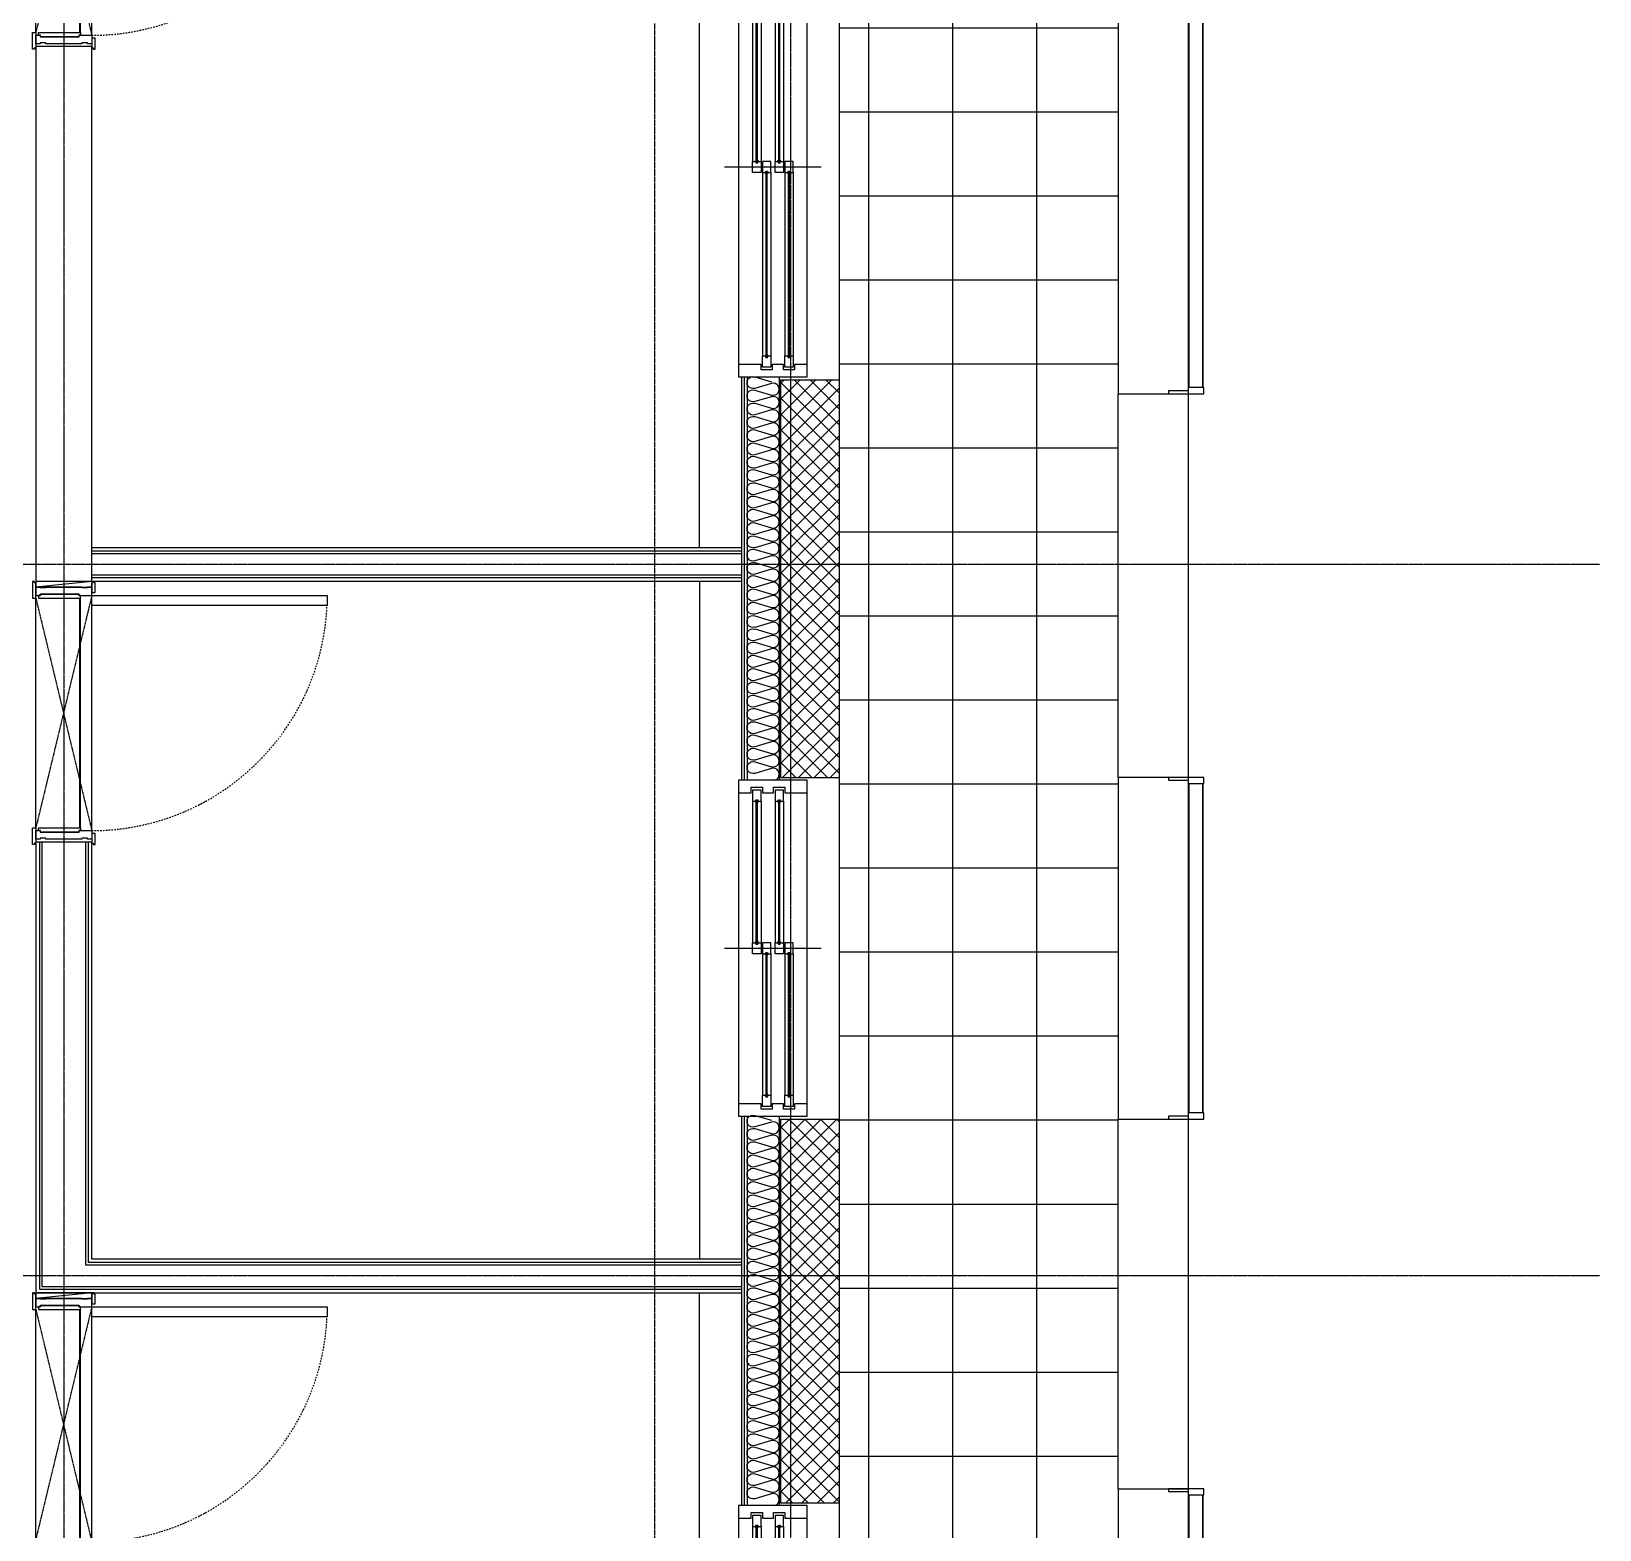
# Model space of a CAD drawing. Header units: millimetres. Extents: x 18456 to 179493, y -203649 to 469211.
# Drawn here: x 151183 to 156784, y 56705 to 62055 of the extents above; entities that cross this region are included whole.
import ezdxf

# ---------------------------------------------------------------- set-up
doc = ezdxf.new("R2010")
doc.units = ezdxf.units.MM
for name, pattern in [('X-평면도(기본형)$0$CEN', [52.5, 50, -1, 0.5, -1]), ('X-평면도(기본형)$0$DASHDOTX2', [2, 1, -0.5, 0, -0.5]), ('X-평면도(기본형)$0$HID', [2.8, 1.8, -1]), ('X-평면도(기본형)$0$HID2', [7.5, 6, -1.5])]:
    doc.linetypes.add(name, pattern=pattern)
for name, color, linetype, true_color in [('X-평면도(기본형)$0$40HAT', 9, 'Continuous', 0x808080), ('X-평면도(기본형)$0$4ELE', 4, 'Continuous', 0x00ffff), ('X-평면도(기본형)$0$4GYP', 4, 'Continuous', 0x00ffff), ('X-평면도(기본형)$0$7GYP', 7, 'Continuous', 0x000000), ('X-평면도(기본형)$0$AA-ELEV-WIN5', 5, 'Continuous', 0x0000ff), ('X-평면도(기본형)$0$AHID', 5, 'X-평면도(기본형)$0$HID', 0x0000ff), ('X-평면도(기본형)$0$CEN', 1, 'X-평면도(기본형)$0$CEN', 0xff0000), ('X-평면도(기본형)$0$DOOR', 4, 'Continuous', 0x00ffff), ('X-평면도(기본형)$0$ETC', 9, 'Continuous', 0x808080), ('X-평면도(기본형)$0$FIN', 9, 'Continuous', 0x808080), ('X-평면도(기본형)$0$INS', 9, 'Continuous', 0x808080), ('X-평면도(기본형)$0$INSUL', 9, 'Continuous', 0x808080), ('X-평면도(기본형)$0$TIL', 5, 'Continuous', 0x0000ff), ('X-평면도(기본형)$0$UIS', 7, 'X-평면도(기본형)$0$HID2', 0x000000), ('X-평면도(기본형)$0$W1', 2, 'Continuous', 0xffff00), ('X-평면도(기본형)$0$W2', 3, 'Continuous', 0x00ff00), ('X-평면도(기본형)$0$WID', 4, 'Continuous', 0x00ffff)]:
    doc.layers.add(name, color=color, linetype=linetype, true_color=true_color)
pattern_1 = [(45, (-385916.12, -102003.587), (-28.2842712, 28.2842712), []), (135, (-385916.12, -102003.587), (-28.2842712, -28.2842712), [])]

# ---------------------------------------------------------------- blocks, each defined once
blk = doc.blocks.new('X-평면도(기본형)$0$dw1200')
at = {"layer": 'X-평면도(기본형)$0$WID', "color": 8, "true_color": 0x808080}
for p, q in [((1155, 0), (45, 0)), ((71.5, -98), (583.5, -98)), ((71.5, -98), (71.5, -102)), ((71.5, -102), (583.5, -102)), ((583.5, -98), (583.5, -102)), ((616.5, -63), (1128.5, -63)), ((616.5, -63), (616.5, -67)), ((616.5, -67), (1128.5, -67)), ((1128.5, -63), (1128.5, -67)), ((616.5, -143), (1128.5, -143)), ((616.5, -143), (616.5, -147)), ((616.5, -147), (1128.5, -147)), ((1128.5, -143), (1128.5, -147)), ((71.5, -178), (583.5, -178)), ((71.5, -178), (71.5, -182)), ((71.5, -182), (583.5, -182)), ((583.5, -178), (583.5, -182)), ((45, -245), (1155, -245))]:
    blk.add_line(p, q, dxfattribs=at)
at = {"layer": 'X-평면도(기본형)$0$WID', "color": 1, "true_color": 0xff0000}
blk.add_line((600, 50), (600, -295), dxfattribs=at)
at = {"layer": 'X-평면도(기본형)$0$WID'}
for p, q in [((1125, -50), (620, -50)), ((580, -85), (75, -85)), ((1125, -80), (620, -80)), ((580, -115), (75, -115)), ((580, -165), (75, -165)), ((1125, -130), (620, -130)), ((1125, -160), (620, -160)), ((580, -195), (75, -195))]:
    blk.add_line(p, q, dxfattribs=at)
for points in [[(0, -245), (45, -245), (45, -200), (25, -200), (25, -160), (45, -160), (45, -120), (25, -120), (25, -80), (45, -80), (45, 0), (0, 0)], [(1200, 0), (1155, 0), (1155, -45), (1175, -45), (1175, -85), (1155, -85), (1155, -125), (1175, -125), (1175, -165), (1155, -165), (1155, -245), (1200, -245)], [(620, -80), (580, -80), (580, -50), (620, -50), (620, -60), (614.5, -61.8), (614.5, -68.2), (620, -70)], [(1125, -80), (1165, -80), (1165, -50), (1125, -50), (1125, -60), (1130.5, -61.8), (1130.5, -68.2), (1125, -70)], [(75, -115), (35, -115), (35, -85), (75, -85), (75, -95), (69.5, -96.8), (69.5, -103.2), (75, -105)], [(580, -115), (620, -115), (620, -85), (580, -85), (580, -95), (585.5, -96.8), (585.5, -103.2), (580, -105)], [(75, -195), (35, -195), (35, -165), (75, -165), (75, -175), (69.5, -176.8), (69.5, -183.2), (75, -185)], [(620, -160), (580, -160), (580, -130), (620, -130), (620, -140), (614.5, -141.8), (614.5, -148.2), (620, -150)], [(580, -195), (620, -195), (620, -165), (580, -165), (580, -175), (585.5, -176.8), (585.5, -183.2), (580, -185)], [(1125, -160), (1165, -160), (1165, -130), (1125, -130), (1125, -140), (1130.5, -141.8), (1130.5, -148.2), (1125, -150)]]:
    blk.add_lwpolyline(points, close=True, dxfattribs=at)
at = {"layer": 'X-평면도(기본형)$0$WID', "color": 8, "true_color": 0x808080}
for points in [[(75, -94.2), (77.7, -95.6), (78.3, -96.6), (78.8, -98)], [(75, -105.8), (77.7, -104.4), (78.3, -103.4), (78.8, -102)], [(580, -94.2), (577.3, -95.6), (576.7, -96.6), (576.2, -98)], [(580, -105.8), (577.3, -104.4), (576.7, -103.4), (576.2, -102)], [(620, -59.2), (622.7, -60.6), (623.3, -61.6), (623.8, -63)], [(620, -70.8), (622.7, -69.4), (623.3, -68.4), (623.8, -67)], [(1125, -59.2), (1122.3, -60.6), (1121.7, -61.6), (1121.2, -63)], [(1125, -70.8), (1122.3, -69.4), (1121.7, -68.4), (1121.2, -67)], [(620, -139.2), (622.7, -140.6), (623.3, -141.6), (623.8, -143)], [(620, -150.8), (622.7, -149.4), (623.3, -148.4), (623.8, -147)], [(1125, -139.2), (1122.3, -140.6), (1121.7, -141.6), (1121.2, -143)], [(1125, -150.8), (1122.3, -149.4), (1121.7, -148.4), (1121.2, -147)], [(75, -174.2), (77.7, -175.6), (78.3, -176.6), (78.8, -178)], [(75, -185.8), (77.7, -184.4), (78.3, -183.4), (78.8, -182)], [(580, -174.2), (577.3, -175.6), (576.7, -176.6), (576.2, -178)], [(580, -185.8), (577.3, -184.4), (576.7, -183.4), (576.2, -182)]]:
    blk.add_lwpolyline(points, dxfattribs=at)
blk = doc.blocks.new('X-평면도(기본형)$0$DW1500')
at = {"layer": 'X-평면도(기본형)$0$WID', "color": 8, "true_color": 0x808080}
for p, q in [((1455, 0), (45, 0)), ((71.5, -98), (733.5, -98)), ((71.5, -98), (71.5, -102)), ((71.5, -102), (733.5, -102)), ((733.5, -98), (733.5, -102)), ((766.5, -63), (1428.5, -63)), ((766.5, -63), (766.5, -67)), ((766.5, -67), (1428.5, -67)), ((1428.5, -63), (1428.5, -67)), ((766.5, -143), (1428.5, -143)), ((766.5, -143), (766.5, -147)), ((766.5, -147), (1428.5, -147)), ((1428.5, -143), (1428.5, -147)), ((71.5, -178), (733.5, -178)), ((71.5, -178), (71.5, -182)), ((71.5, -182), (733.5, -182)), ((733.5, -178), (733.5, -182)), ((45, -245), (1455, -245))]:
    blk.add_line(p, q, dxfattribs=at)
at = {"layer": 'X-평면도(기본형)$0$WID', "color": 1, "true_color": 0xff0000}
blk.add_line((750, 50), (750, -295), dxfattribs=at)
at = {"layer": 'X-평면도(기본형)$0$WID'}
for p, q in [((1425, -50), (770, -50)), ((730, -85), (75, -85)), ((1425, -80), (770, -80)), ((730, -115), (75, -115)), ((730, -165), (75, -165)), ((1425, -130), (770, -130)), ((1425, -160), (770, -160)), ((730, -195), (75, -195))]:
    blk.add_line(p, q, dxfattribs=at)
for points in [[(0, -245), (45, -245), (45, -200), (25, -200), (25, -160), (45, -160), (45, -120), (25, -120), (25, -80), (45, -80), (45, 0), (0, 0)], [(1500, 0), (1455, 0), (1455, -45), (1475, -45), (1475, -85), (1455, -85), (1455, -125), (1475, -125), (1475, -165), (1455, -165), (1455, -245), (1500, -245)], [(770, -80), (730, -80), (730, -50), (770, -50), (770, -60), (764.5, -61.8), (764.5, -68.2), (770, -70)], [(1425, -80), (1465, -80), (1465, -50), (1425, -50), (1425, -60), (1430.5, -61.8), (1430.5, -68.2), (1425, -70)], [(75, -115), (35, -115), (35, -85), (75, -85), (75, -95), (69.5, -96.8), (69.5, -103.2), (75, -105)], [(730, -115), (770, -115), (770, -85), (730, -85), (730, -95), (735.5, -96.8), (735.5, -103.2), (730, -105)], [(75, -195), (35, -195), (35, -165), (75, -165), (75, -175), (69.5, -176.8), (69.5, -183.2), (75, -185)], [(770, -160), (730, -160), (730, -130), (770, -130), (770, -140), (764.5, -141.8), (764.5, -148.2), (770, -150)], [(730, -195), (770, -195), (770, -165), (730, -165), (730, -175), (735.5, -176.8), (735.5, -183.2), (730, -185)], [(1425, -160), (1465, -160), (1465, -130), (1425, -130), (1425, -140), (1430.5, -141.8), (1430.5, -148.2), (1425, -150)]]:
    blk.add_lwpolyline(points, close=True, dxfattribs=at)
at = {"layer": 'X-평면도(기본형)$0$WID', "color": 8, "true_color": 0x808080}
for points in [[(75, -94.2), (77.7, -95.6), (78.3, -96.6), (78.8, -98)], [(75, -105.8), (77.7, -104.4), (78.3, -103.4), (78.8, -102)], [(730, -94.2), (727.3, -95.6), (726.7, -96.6), (726.2, -98)], [(730, -105.8), (727.3, -104.4), (726.7, -103.4), (726.2, -102)], [(770, -59.2), (772.7, -60.6), (773.3, -61.6), (773.8, -63)], [(770, -70.8), (772.7, -69.4), (773.3, -68.4), (773.8, -67)], [(1425, -59.2), (1422.3, -60.6), (1421.7, -61.6), (1421.2, -63)], [(1425, -70.8), (1422.3, -69.4), (1421.7, -68.4), (1421.2, -67)], [(770, -139.2), (772.7, -140.6), (773.3, -141.6), (773.8, -143)], [(770, -150.8), (772.7, -149.4), (773.3, -148.4), (773.8, -147)], [(1425, -139.2), (1422.3, -140.6), (1421.7, -141.6), (1421.2, -143)], [(1425, -150.8), (1422.3, -149.4), (1421.7, -148.4), (1421.2, -147)], [(75, -174.2), (77.7, -175.6), (78.3, -176.6), (78.8, -178)], [(75, -185.8), (77.7, -184.4), (78.3, -183.4), (78.8, -182)], [(730, -174.2), (727.3, -175.6), (726.7, -176.6), (726.2, -178)], [(730, -185.8), (727.3, -184.4), (726.7, -183.4), (726.2, -182)]]:
    blk.add_lwpolyline(points, dxfattribs=at)
blk = doc.blocks.new('U165 (X-평면도(기본형)$0$ng)')
at = {"color": 0, "linetype": 'ByBlock', "lineweight": -2}
for p, q in [((-810, -103.5), (-810, 22.5)), ((-810, 22.5), (-800, 22.5)), ((-800, 22.5), (-800, -47.5)), ((800, 22.5), (810, 22.5)), ((800, -47.5), (800, 22.5)), ((810, 22.5), (810, -103.5)), ((-810, -47.5), (-788, -47.5)), ((-788, -47.5), (-788, -50.5)), ((788, -50.5), (-788, -50.5)), ((-788, -50.5), (-788, -100.5)), ((-788, -50.5), (788, -50.5)), ((788, -50.5), (788, -47.5)), ((788, -47.5), (810, -47.5)), ((788, -100.5), (788, -50.5)), ((-788, -103.5), (-810, -103.5)), ((-788, -100.5), (788, -100.5)), ((788, -100.5), (-788, -100.5)), ((-788, -100.5), (-788, -103.5)), ((788, -103.5), (788, -100.5)), ((810, -103.5), (788, -103.5))]:
    blk.add_line(p, q, dxfattribs=at)
blk = doc.blocks.new('U190 (X-평면도(기본형)$0$ng)')
at = {"color": 0, "linetype": 'ByBlock', "lineweight": -2}
for p, q in [((-610, -103.5), (-610, 22.5)), ((-610, 22.5), (-600, 22.5)), ((-600, 22.5), (-600, -47.5)), ((600, 22.5), (610, 22.5)), ((600, -47.5), (600, 22.5)), ((610, 22.5), (610, -103.5)), ((-610, -47.5), (-588, -47.5)), ((-588, -47.5), (-588, -50.5)), ((588, -50.5), (-588, -50.5)), ((-588, -50.5), (-588, -100.5)), ((-588, -50.5), (588, -50.5)), ((588, -50.5), (588, -47.5)), ((588, -47.5), (610, -47.5)), ((588, -100.5), (588, -50.5)), ((-588, -103.5), (-610, -103.5)), ((-588, -100.5), (588, -100.5)), ((588, -100.5), (-588, -100.5)), ((-588, -100.5), (-588, -103.5)), ((588, -103.5), (588, -100.5)), ((610, -103.5), (588, -103.5))]:
    blk.add_line(p, q, dxfattribs=at)
blk = doc.blocks.new('U82 (X-평면도(기본형)$0$ins-l)')
at = {"layer": 'X-평면도(기본형)$0$INSUL', "color": 8, "true_color": 0x808080}
for p, q in [((36.9, 24.2), (21.4, 75.8)), ((57.5, 75.8), (42, 24.2)), ((78.1, 24.2), (62.6, 75.8)), ((98.7, 75.8), (83.2, 24.2)), ((119.3, 24.2), (103.8, 75.8)), ((139.9, 75.8), (124.5, 24.2)), ((160.5, 24.2), (145.1, 75.8)), ((181.1, 75.8), (165.7, 24.2)), ((201.7, 24.2), (186.3, 75.8)), ((222.3, 75.8), (206.9, 24.2)), ((243, 24.2), (227.5, 75.8)), ((263.6, 75.8), (248.1, 24.2)), ((284.2, 24.2), (268.7, 75.8)), ((304.8, 75.8), (289.3, 24.2)), ((325.4, 24.2), (309.9, 75.8)), ((346, 75.8), (330.6, 24.2)), ((366.6, 24.2), (351.2, 75.8)), ((387.2, 75.8), (371.8, 24.2)), ((407.8, 24.2), (392.4, 75.8)), ((428.4, 75.8), (413, 24.2)), ((449.1, 24.2), (433.6, 75.8)), ((469.7, 75.8), (454.2, 24.2)), ((490.3, 24.2), (474.8, 75.8)), ((510.9, 75.8), (495.4, 24.2)), ((531.5, 24.2), (516, 75.8)), ((552.1, 75.8), (536.6, 24.2)), ((572.7, 24.2), (557.3, 75.8)), ((593.3, 75.8), (577.9, 24.2)), ((613.9, 24.2), (598.5, 75.8)), ((634.5, 75.8), (619.1, 24.2)), ((655.2, 24.2), (639.7, 75.8)), ((675.8, 75.8), (660.3, 24.2)), ((696.4, 24.2), (680.9, 75.8)), ((717, 75.8), (701.5, 24.2)), ((737.6, 24.2), (722.1, 75.8)), ((758.2, 75.8), (742.7, 24.2)), ((778.8, 24.2), (763.4, 75.8)), ((799.4, 75.8), (784, 24.2)), ((820, 24.2), (804.6, 75.8)), ((840.6, 75.8), (825.2, 24.2)), ((861.3, 24.2), (845.8, 75.8)), ((881.9, 75.8), (866.4, 24.2)), ((902.5, 24.2), (887, 75.8)), ((923.1, 75.8), (907.6, 24.2)), ((943.7, 24.2), (928.2, 75.8)), ((964.3, 75.8), (948.8, 24.2)), ((984.9, 24.2), (969.5, 75.8)), ((1005.5, 75.8), (990.1, 24.2)), ((1026.1, 24.2), (1010.7, 75.8)), ((1046.7, 75.8), (1031.3, 24.2)), ((1067.4, 24.2), (1051.9, 75.8)), ((1088, 75.8), (1072.5, 24.2)), ((1108.6, 24.2), (1093.1, 75.8)), ((1129.2, 75.8), (1113.7, 24.2)), ((1149.8, 24.2), (1134.3, 75.8)), ((1170.4, 75.8), (1154.9, 24.2)), ((1191, 24.2), (1175.6, 75.8)), ((1211.6, 75.8), (1196.2, 24.2)), ((1232.2, 24.2), (1216.8, 75.8)), ((1252.8, 75.8), (1237.4, 24.2))]:
    blk.add_line(p, q, dxfattribs=at)
at = {"layer": 'X-평면도(기본형)$0$INSUL', "color": 8, "true_color": 0x808080, "extrusion": (0, 0, -1)}
for centre in [(-39.4, 81.2), (-80.7, 81.2), (-121.9, 81.2), (-163.1, 81.2), (-204.3, 81.2), (-245.5, 81.2), (-286.8, 81.2), (-328, 81.2), (-369.2, 81.2), (-410.4, 81.2), (-451.6, 81.2), (-492.9, 81.2), (-534.1, 81.2), (-575.3, 81.2), (-616.5, 81.2), (-657.7, 81.2), (-699, 81.2), (-740.2, 81.2), (-781.4, 81.2), (-822.6, 81.2), (-863.8, 81.2), (-905.1, 81.2), (-946.3, 81.2), (-987.5, 81.2), (-1028.7, 81.2), (-1069.9, 81.2), (-1111.1, 81.2), (-1152.4, 81.2), (-1193.6, 81.2), (-1234.8, 81.2)]:
    blk.add_arc(centre, 18.8, 343.3008, 196.6992, dxfattribs=at)
at = {"layer": 'X-평면도(기본형)$0$INSUL', "color": 8, "true_color": 0x808080}
for centre in [(18.8, 18.8), (60, 18.8), (101.3, 18.8), (142.5, 18.8), (183.7, 18.8), (224.9, 18.8), (266.1, 18.8), (307.4, 18.8), (348.6, 18.8), (389.8, 18.8), (431, 18.8), (472.2, 18.8), (513.5, 18.8), (554.7, 18.8), (595.9, 18.8), (637.1, 18.8), (678.3, 18.8), (719.6, 18.8), (760.8, 18.8), (802, 18.8), (843.2, 18.8), (884.4, 18.8), (925.7, 18.8), (966.9, 18.8), (1008.1, 18.8), (1049.3, 18.8), (1090.5, 18.8), (1131.8, 18.8), (1173, 18.8), (1214.2, 18.8)]:
    blk.add_arc(centre, 18.8, 163.3008, 16.6992, dxfattribs=at)
blk = doc.blocks.new('U164 (X-평면도(기본형)$0$ins-l)')
at = {"layer": 'X-평면도(기본형)$0$INSUL', "color": 8, "true_color": 0x808080}
for p, q in [((36.9, 24.2), (21.4, 75.8)), ((57.5, 75.8), (42, 24.2)), ((78.1, 24.2), (62.6, 75.8)), ((98.7, 75.8), (83.2, 24.2)), ((119.3, 24.2), (103.8, 75.8)), ((139.9, 75.8), (124.5, 24.2)), ((160.5, 24.2), (145.1, 75.8)), ((181.1, 75.8), (165.7, 24.2)), ((201.7, 24.2), (186.3, 75.8)), ((222.3, 75.8), (206.9, 24.2)), ((243, 24.2), (227.5, 75.8)), ((263.6, 75.8), (248.1, 24.2)), ((284.2, 24.2), (268.7, 75.8)), ((304.8, 75.8), (289.3, 24.2)), ((325.4, 24.2), (309.9, 75.8)), ((346, 75.8), (330.6, 24.2)), ((366.6, 24.2), (351.2, 75.8)), ((387.2, 75.8), (371.8, 24.2)), ((407.8, 24.2), (392.4, 75.8)), ((428.4, 75.8), (413, 24.2)), ((449.1, 24.2), (433.6, 75.8)), ((469.7, 75.8), (454.2, 24.2)), ((490.3, 24.2), (474.8, 75.8)), ((510.9, 75.8), (495.4, 24.2)), ((531.5, 24.2), (516, 75.8)), ((552.1, 75.8), (536.6, 24.2)), ((572.7, 24.2), (557.3, 75.8)), ((593.3, 75.8), (577.9, 24.2)), ((613.9, 24.2), (598.5, 75.8)), ((634.5, 75.8), (619.1, 24.2)), ((655.2, 24.2), (639.7, 75.8)), ((675.8, 75.8), (660.3, 24.2)), ((696.4, 24.2), (680.9, 75.8)), ((717, 75.8), (701.5, 24.2)), ((737.6, 24.2), (722.1, 75.8)), ((758.2, 75.8), (742.7, 24.2)), ((778.8, 24.2), (763.4, 75.8)), ((799.4, 75.8), (784, 24.2)), ((820, 24.2), (804.6, 75.8)), ((840.6, 75.8), (825.2, 24.2)), ((861.3, 24.2), (845.8, 75.8)), ((881.9, 75.8), (866.4, 24.2)), ((902.5, 24.2), (887, 75.8)), ((923.1, 75.8), (907.6, 24.2)), ((943.7, 24.2), (928.2, 75.8)), ((964.3, 75.8), (948.8, 24.2)), ((984.9, 24.2), (969.5, 75.8)), ((1005.5, 75.8), (990.1, 24.2)), ((1026.1, 24.2), (1010.7, 75.8)), ((1046.7, 75.8), (1031.3, 24.2)), ((1067.4, 24.2), (1051.9, 75.8)), ((1088, 75.8), (1072.5, 24.2)), ((1108.6, 24.2), (1093.1, 75.8)), ((1129.2, 75.8), (1113.7, 24.2)), ((1149.8, 24.2), (1134.3, 75.8)), ((1170.4, 75.8), (1154.9, 24.2)), ((1191, 24.2), (1175.6, 75.8)), ((1211.6, 75.8), (1196.2, 24.2))]:
    blk.add_line(p, q, dxfattribs=at)
at = {"layer": 'X-평면도(기본형)$0$INSUL', "color": 8, "true_color": 0x808080, "extrusion": (0, 0, -1)}
for centre in [(-39.4, 81.2), (-80.7, 81.2), (-121.9, 81.2), (-163.1, 81.2), (-204.3, 81.2), (-245.5, 81.2), (-286.8, 81.2), (-328, 81.2), (-369.2, 81.2), (-410.4, 81.2), (-451.6, 81.2), (-492.9, 81.2), (-534.1, 81.2), (-575.3, 81.2), (-616.5, 81.2), (-657.7, 81.2), (-699, 81.2), (-740.2, 81.2), (-781.4, 81.2), (-822.6, 81.2), (-863.8, 81.2), (-905.1, 81.2), (-946.3, 81.2), (-987.5, 81.2), (-1028.7, 81.2), (-1069.9, 81.2), (-1111.1, 81.2), (-1152.4, 81.2), (-1193.6, 81.2)]:
    blk.add_arc(centre, 18.8, 343.3008, 196.6992, dxfattribs=at)
at = {"layer": 'X-평면도(기본형)$0$INSUL', "color": 8, "true_color": 0x808080}
for centre in [(18.8, 18.8), (60, 18.8), (101.3, 18.8), (142.5, 18.8), (183.7, 18.8), (224.9, 18.8), (266.1, 18.8), (307.4, 18.8), (348.6, 18.8), (389.8, 18.8), (431, 18.8), (472.2, 18.8), (513.5, 18.8), (554.7, 18.8), (595.9, 18.8), (637.1, 18.8), (678.3, 18.8), (719.6, 18.8), (760.8, 18.8), (802, 18.8), (843.2, 18.8), (884.4, 18.8), (925.7, 18.8), (966.9, 18.8), (1008.1, 18.8), (1049.3, 18.8), (1090.5, 18.8), (1131.8, 18.8), (1173, 18.8)]:
    blk.add_arc(centre, 18.8, 163.3008, 16.6992, dxfattribs=at)
blk = doc.blocks.new('X-평면도(기본형)$0$WD200900')
at = {"layer": 'X-평면도(기본형)$0$DOOR', "color": 1, "linetype": 'ByBlock', "true_color": 0xff0000}
blk.add_line((-20, 200), (0, 0), dxfattribs=at)
at = {"layer": 'X-평면도(기본형)$0$DOOR', "color": 5, "true_color": 0x0000ff}
for p, q in [((860, 160), (40, 160)), ((860, 157), (40, 157))]:
    blk.add_line(p, q, dxfattribs=at)
at = {"layer": 'X-평면도(기본형)$0$DOOR'}
for points in [[(30, 200), (30, 1040), (66, 1040), (66, 200)], [(30, 200), (30, 1040), (66, 1040), (66, 200)], [(0, 200), (0, 184.1), (3, 184.1), (3, 164.1), (0, 164.1), (0, 35.9), (3, 35.9), (3, 15.9), (0, 15.9), (0, 0), (30, 0), (30, 15), (25, 15), (25, 155), (30, 155), (30, 160), (30, 200)], [(900, 200), (900, 184.1), (897, 184.1), (897, 164.1), (900, 164.1), (900, 35.9), (897, 35.9), (897, 15.9), (900, 15.9), (900, 0), (899.1, 0), (880, 0), (870, 0), (870, 15), (875, 15), (875, 155), (870, 155), (870, 160), (870, 200)], [(40, 160), (30, 160), (30, 153), (25, 153), (25, 17), (30, 17), (30, 10), (40, 10)], [(860, 160), (870, 160), (870, 153), (875, 153), (875, 17), (870, 17), (870, 10), (860, 10)]]:
    blk.add_lwpolyline(points, close=True, dxfattribs=at)
at = {"layer": 'X-평면도(기본형)$0$DOOR', "linetype": 'ByBlock'}
for points in [[(-15, 212), (-15, 207), (-20, 207), (-20, 200), (20, 200), (20, 212)], [(915, 200), (915, 205), (920, 205), (920, 212), (880, 212), (880, 200)], [(-15, 0), (-15, -5), (-20, -5), (-20, -12), (40, -12), (40, 0)], [(915, 0), (915, -5), (920, -5), (920, -12), (860, -12), (860, 0)]]:
    blk.add_lwpolyline(points, close=True, dxfattribs=at)
at = {"layer": 'X-평면도(기본형)$0$DOOR', "color": 1, "linetype": 'ByBlock', "true_color": 0xff0000}
blk.add_lwpolyline([(-20, 200), (-20, 0), (0, 0), (0, 200)], close=True, dxfattribs=at)
at = {"layer": 'X-평면도(기본형)$0$DOOR', "color": 1, "linetype": 'X-평면도(기본형)$0$HID', "true_color": 0xff0000}
blk.add_lwpolyline([(860, 0), (40, 0), (870, 200), (30, 200)], close=True, dxfattribs=at)
at = {"layer": 'X-평면도(기본형)$0$DOOR', "color": 1, "linetype": 'X-평면도(기본형)$0$DASHDOTX2', "ltscale": 5, "true_color": 0xff0000}
blk.add_arc((28.6, 199.4), 841.4, 0.038, 87.4531, dxfattribs=at)

msp = doc.modelspace()

# ---------------------------------------------------------------- hatches: boundary and pattern name
at = {"layer": 'X-평면도(기본형)$0$40HAT'}
h = msp.add_hatch(dxfattribs=at)
h.set_pattern_fill('H3', color=256, scale=40, angle=90, style=0, pattern_type=2)
h.set_pattern_definition(pattern_1)
h.paths.add_polyline_path([(154068.6, 59391.1), (154068.6, 60811.1), (153858.6, 60811.1), (153858.6, 59391.1)], flags=0)
h = msp.add_hatch(dxfattribs=at)
h.set_pattern_fill('H3', color=256, scale=40, angle=90, style=0, pattern_type=2)
h.set_pattern_definition(pattern_1)
h.paths.add_polyline_path([(154068.6, 56801.1), (154068.6, 58171.1), (153858.6, 58171.1), (153858.6, 56801.1)], flags=0)
at = {"layer": 'X-평면도(기본형)$0$TIL'}
h = msp.add_hatch(dxfattribs=at)
h.set_pattern_fill('H3', color=256, scale=300, angle=135, style=0, pattern_type=2)
h.set_pattern_definition([(90, (-935426.35, 65967.73), (-300, 2e-13), []), (180, (-935426.35, 65967.73), (3e-14, -300), [])])
h.paths.add_polyline_path([(155333.6, 70496.1), (155533.6, 70496.1), (155533.6, 72316.1), (154233.6, 72316.1), (154233.6, 70496.1), (154563.6, 70496.1), (154563.6, 70396.1), (154233.6, 70396.1), (154233.6, 68661.1), (154383.6, 68661.1), (154383.6, 68361.1), (154233.6, 68361.1), (154233.6, 67861.1), (154068.6, 67861.1), (154068.6, 67001.1), (153953.6, 67001.1), (153953.6, 64281.1), (154068.6, 64281.1), (154068.6, 54386.1), (155063.6, 54386.1), (155063.6, 68356.1), (155533.6, 68356.1), (155533.6, 70396.1), (155333.6, 70396.1)], flags=0)
h.paths.add_polyline_path([(155008.6, 70606.1), (154358.6, 70606.1), (154358.6, 71256.1), (155008.6, 71256.1)], flags=0)

# ---------------------------------------------------------------- linework, layer by layer
at = {"layer": 'X-평면도(기본형)$0$4ELE'}
for p, q in [((155063.6, 62381.1), (155063.6, 60761.1)), ((155313.6, 62381.1), (155313.6, 60761.1)), ((155063.6, 59391.1), (155063.6, 58171.1)), ((155313.6, 59391.1), (155313.6, 58171.1)), ((155063.6, 56851.1), (155063.6, 55231.1)), ((155313.6, 56851.1), (155313.6, 55231.1))]:
    msp.add_line(p, q, dxfattribs=at)
at = {"layer": 'X-평면도(기본형)$0$4GYP'}
for p, q in [((153718.6, 60821.1), (153718.6, 59381.1)), ((153728.6, 60821.1), (153728.6, 59381.1)), ((153718.6, 58181.1), (153718.6, 56791.1)), ((153728.6, 58181.1), (153728.6, 56791.1))]:
    msp.add_line(p, q, dxfattribs=at)
at = {"layer": 'X-평면도(기본형)$0$7GYP'}
for p, q in [((153718.6, 60211.1), (151398.6, 60211.1)), ((153718.6, 60198.6), (151398.6, 60198.6)), ((153718.6, 60189.1), (151398.6, 60189.1)), ((153718.6, 60113.1), (151398.6, 60113.1)), ((153718.6, 60103.6), (151398.6, 60103.6)), ((153718.6, 60091.1), (151398.6, 60091.1)), ((151198.6, 59161.1), (151398.6, 59161.1))]:
    msp.add_line(p, q, dxfattribs=at)
for points in [[(151198.6, 59161.1), (151198.6, 57551.1), (153718.6, 57551.1)], [(151211.1, 59161.1), (151211.1, 57563.6), (153718.6, 57563.6)], [(151220.6, 59161.1), (151220.6, 57573.1), (153718.6, 57573.1)], [(153718.6, 57649.1), (151376.6, 57649.1), (151376.6, 59161.1)], [(153718.6, 57658.6), (151386.1, 57658.6), (151386.1, 59161.1)], [(153718.6, 57671.1), (151398.6, 57671.1), (151398.6, 59161.1)]]:
    msp.add_lwpolyline(points, dxfattribs=at)
at = {"layer": 'X-평면도(기본형)$0$AHID'}
for p, q in [((153568.6, 60211.1), (153568.6, 62931.1)), ((153568.6, 60091.1), (153568.6, 57671.1)), ((153568.6, 54531.1), (153568.6, 57551.1))]:
    msp.add_line(p, q, dxfattribs=at)
at = {"layer": 'X-평면도(기본형)$0$CEN'}
for p, q in [((153893.6, 68226.1), (153893.6, 54221.1)), ((151298.6, 63381.1), (151298.6, 56221.1)), ((156783.6, 60151.1), (150998.6, 60151.1)), ((156783.6, 57611.1), (150998.6, 57611.1))]:
    msp.add_line(p, q, dxfattribs=at)
at = {"layer": 'X-평면도(기본형)$0$FIN'}
for p, q in [((154068.6, 60811.1), (154068.6, 62331.1)), ((154068.6, 58171.1), (154068.6, 59391.1)), ((154068.6, 55281.1), (154068.6, 56801.1))]:
    msp.add_line(p, q, dxfattribs=at)
at = {"layer": 'X-평면도(기본형)$0$INS'}
for p, q in [((153738.6, 60821.1), (153738.6, 59381.1)), ((153853.6, 60821.1), (153853.6, 59381.1)), ((153738.6, 58181.1), (153738.6, 56791.1)), ((153853.6, 58181.1), (153853.6, 56791.1))]:
    msp.add_line(p, q, dxfattribs=at)
at = {"layer": 'X-평면도(기본형)$0$UIS'}
msp.add_lwpolyline([(153408.6, 62931.1), (153408.6, 54836.1), (151398.6, 54836.1), (151398.6, 54511.1), (151198.6, 54511.1), (151198.6, 54601.1), (148918.6, 54601.1), (148918.6, 54836.1), (148378.6, 54836.1), (148378.6, 56181.1)], dxfattribs=at)
at = {"layer": 'X-평면도(기본형)$0$W1'}
for p, q in [((151398.6, 62001.1), (151198.6, 62001.1)), ((151198.6, 62001.1), (151198.6, 60091.1)), ((151398.6, 60091.1), (151398.6, 62001.1)), ((155063.6, 60761.1), (155313.6, 60761.1)), ((155063.6, 59391.1), (155063.6, 60761.1)), ((155313.6, 60761.1), (155313.6, 59391.1)), ((151398.6, 60091.1), (151198.6, 60091.1)), ((155313.6, 59391.1), (155063.6, 59391.1)), ((155063.6, 58171.1), (155313.6, 58171.1)), ((155063.6, 56851.1), (155063.6, 58171.1)), ((155313.6, 58171.1), (155313.6, 56851.1)), ((155063.6, 56851.1), (155313.6, 56851.1))]:
    msp.add_line(p, q, dxfattribs=at)
at = {"layer": 'X-평면도(기본형)$0$W2'}
for p, q in [((153858.6, 60811.1), (154068.6, 60811.1)), ((153858.6, 60811.1), (153858.6, 59391.1)), ((154068.6, 59391.1), (154068.6, 60811.1)), ((153858.6, 59391.1), (154068.6, 59391.1)), ((153858.6, 58171.1), (154068.6, 58171.1)), ((153858.6, 58171.1), (153858.6, 56801.1)), ((154068.6, 56801.1), (154068.6, 58171.1)), ((153858.6, 56801.1), (154068.6, 56801.1))]:
    msp.add_line(p, q, dxfattribs=at)

# ---------------------------------------------------------------- block references
at = {"rotation": 90.00000000000001}
for p in [(153708.6, 60821.1), (153708.6, 55291.1)]:
    msp.add_blockref('X-평면도(기본형)$0$DW1500', p, dxfattribs=at)
at = {"layer": 'X-평면도(기본형)$0$AA-ELEV-WIN5', "rotation": 90.00000000000001}
msp.add_blockref('X-평면도(기본형)$0$dw1200', (153708.6, 58181.1), dxfattribs=at)
at = {"layer": 'X-평면도(기본형)$0$ETC', "xscale": -1, "rotation": 90}
for name, p in [('U165 (X-평면도(기본형)$0$ng)', (155266.1, 61571.1)), ('U190 (X-평면도(기본형)$0$ng)', (155266.1, 58781.1)), ('U165 (X-평면도(기본형)$0$ng)', (155266.1, 56041.1))]:
    msp.add_blockref(name, p, dxfattribs=at)
at = {"layer": 'X-평면도(기본형)$0$INSUL', "xscale": 1.149999999999999, "yscale": 1.149999999999999, "zscale": 1.149999999999999, "rotation": 90.00000000000001}
for name, p in [('U82 (X-평면도(기본형)$0$ins-l)', (153853.6, 59381.1)), ('U164 (X-평면도(기본형)$0$ins-l)', (153853.6, 56791.1))]:
    msp.add_blockref(name, p, dxfattribs=at)
at = {"layer": 'X-평면도(기본형)$0$W1', "rotation": 270}
for p in [(151198.6, 62911.1), (151198.6, 60071.1), (151198.6, 57531.1)]:
    msp.add_blockref('X-평면도(기본형)$0$WD200900', p, dxfattribs=at)

doc.saveas('drawing.dxf')
